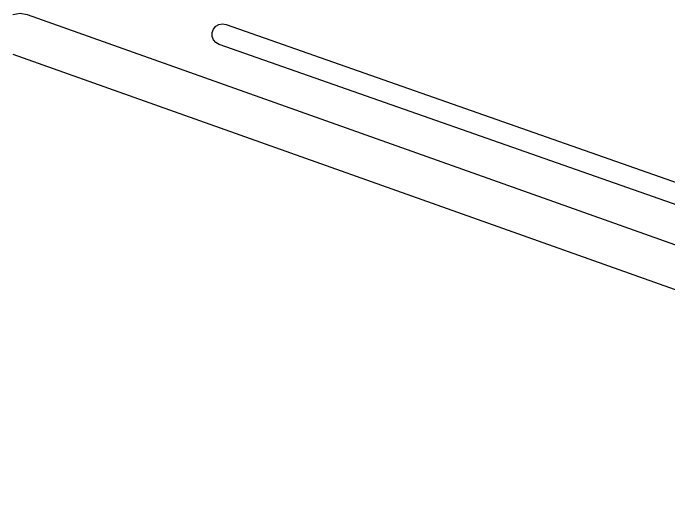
# Model space of a CAD drawing. Extents: x 42 to 258, y -102 to -28.
# Drawn here: x 113.97 to 144.82, y -50.51 to -27.57 of the extents above; entities that cross this region are included whole.
import ezdxf

# ---------------------------------------------------------------- set-up
doc = ezdxf.new("R2010")
doc.units = 0
doc.header["$MEASUREMENT"] = 0
doc.layers.add('BLACK', color=7, linetype='CONTINUOUS')

msp = doc.modelspace()

# ---------------------------------------------------------------- linework, layer by layer
at = {"layer": 'Black'}
for p, q in [((113.951, -27.6379), (114.293, -27.575)), ((114.293, -27.575), (114.635, -27.6328)), ((114.635, -27.6328), (257.51, -78.4328)), ((123.332, -28.4938), (123.389, -28.3299)), ((123.389, -28.3299), (123.499, -28.1956)), ((123.499, -28.1956), (123.649, -28.1071)), ((123.649, -28.1071), (123.819, -28.075)), ((123.819, -28.075), (123.991, -28.1032)), ((123.991, -28.1032), (257.341, -74.9345)), ((123.334, -28.6674), (123.332, -28.4938)), ((123.395, -28.8299), (123.334, -28.6674)), ((123.508, -28.9616), (123.395, -28.8299)), ((123.659, -29.0468), (123.508, -28.9616)), ((257.009, -75.878), (123.659, -29.0468)), ((256.84, -80.3172), (113.965, -29.5172))]:
    msp.add_line(p, q, dxfattribs=at)

doc.saveas('drawing.dxf')
